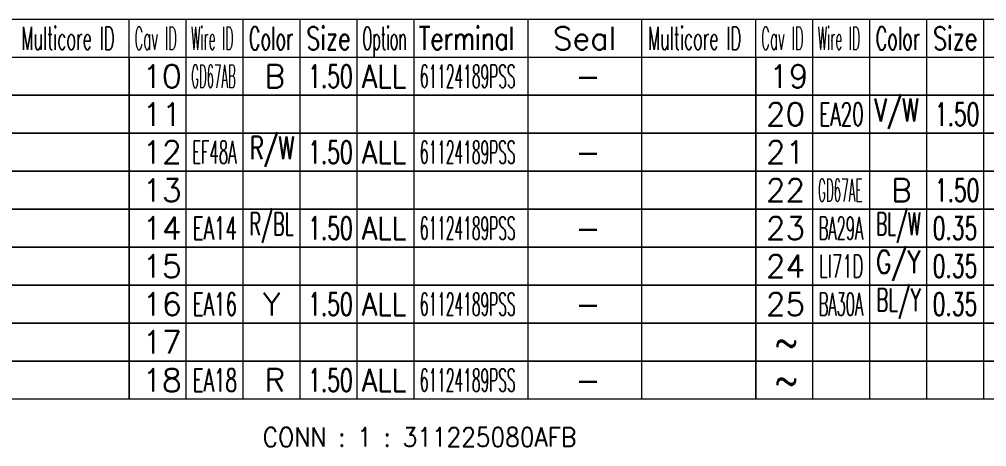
# Model space of a CAD drawing. Header units: inches. Extents: x 47316 to 59086, y 3141 to 11743.
# Drawn here: x 51866.2 to 51993.5, y 5858.8 to 5915.1 of the extents above; entities that cross this region are included whole.
import ezdxf

# ---------------------------------------------------------------- set-up
doc = ezdxf.new("R2010")
doc.units = ezdxf.units.IN
doc.header["$MEASUREMENT"] = 0
doc.styles.get("Standard").update_dxf_attribs({"font": ''})
doc.styles.get('Standard').set_extended_font_data('SimSun')

msp = doc.modelspace()

# ---------------------------------------------------------------- linework, layer by layer
at = {"color": 0, "linetype": 'Continuous', "lineweight": 15}
for p, q in [((51798.12, 5915.07), (52045.62, 5915.07)), ((51798.12, 5910.07), (52045.62, 5910.07))]:
    msp.add_line(p, q, dxfattribs=at)
at = {"color": 7, "linetype": 'Continuous', "lineweight": 15}
for p, q in [((51880.62, 5910.07), (51880.62, 5915.07)), ((51888.12, 5910.07), (51888.12, 5915.07)), ((51895.62, 5910.07), (51895.62, 5915.07)), ((51903.12, 5910.07), (51903.12, 5915.07)), ((51910.62, 5910.07), (51910.62, 5915.07)), ((51918.12, 5910.07), (51918.12, 5915.07)), ((51933.12, 5910.07), (51933.12, 5915.07)), ((51948.12, 5910.07), (51948.12, 5915.07)), ((51963.12, 5910.07), (51963.12, 5915.07)), ((51970.62, 5910.07), (51970.62, 5915.07)), ((51978.12, 5910.07), (51978.12, 5915.07)), ((51985.62, 5910.07), (51985.62, 5915.07)), ((51993.12, 5910.07), (51993.12, 5915.07))]:
    msp.add_line(p, q, dxfattribs=at)
at = {"color": 102, "linetype": 'Continuous', "lineweight": 15}
for p, q in [((51888.12, 5905.07), (51888.12, 5910.07)), ((51895.62, 5905.07), (51895.62, 5910.07)), ((51903.12, 5905.07), (51903.12, 5910.07)), ((51910.62, 5905.07), (51910.62, 5910.07)), ((51918.12, 5905.07), (51918.12, 5910.07)), ((51933.12, 5905.07), (51933.12, 5910.07)), ((51948.12, 5905.07), (51948.12, 5910.07)), ((51970.62, 5905.07), (51970.62, 5910.07)), ((51978.12, 5905.07), (51978.12, 5910.07)), ((51985.62, 5905.07), (51985.62, 5910.07)), ((51993.12, 5905.07), (51993.12, 5910.07)), ((51888.12, 5900.07), (51888.12, 5905.07)), ((51895.62, 5900.07), (51895.62, 5905.07)), ((51903.12, 5900.07), (51903.12, 5905.07)), ((51910.62, 5900.07), (51910.62, 5905.07)), ((51918.12, 5900.07), (51918.12, 5905.07)), ((51933.12, 5900.07), (51933.12, 5905.07)), ((51948.12, 5900.07), (51948.12, 5905.07)), ((51970.62, 5900.07), (51970.62, 5905.07)), ((51978.12, 5900.07), (51978.12, 5905.07)), ((51985.62, 5900.07), (51985.62, 5905.07)), ((51993.12, 5900.07), (51993.12, 5905.07)), ((51888.12, 5895.07), (51888.12, 5900.07)), ((51895.62, 5895.07), (51895.62, 5900.07)), ((51903.12, 5895.07), (51903.12, 5900.07)), ((51910.62, 5895.07), (51910.62, 5900.07)), ((51918.12, 5895.07), (51918.12, 5900.07)), ((51933.12, 5895.07), (51933.12, 5900.07)), ((51948.12, 5895.07), (51948.12, 5900.07)), ((51970.62, 5895.07), (51970.62, 5900.07)), ((51978.12, 5895.07), (51978.12, 5900.07)), ((51985.62, 5895.07), (51985.62, 5900.07)), ((51993.12, 5895.07), (51993.12, 5900.07)), ((51888.12, 5890.07), (51888.12, 5895.07)), ((51895.62, 5890.07), (51895.62, 5895.07)), ((51903.12, 5890.07), (51903.12, 5895.07)), ((51910.62, 5890.07), (51910.62, 5895.07)), ((51918.12, 5890.07), (51918.12, 5895.07)), ((51933.12, 5890.07), (51933.12, 5895.07)), ((51948.12, 5890.07), (51948.12, 5895.07)), ((51970.62, 5890.07), (51970.62, 5895.07)), ((51978.12, 5890.07), (51978.12, 5895.07)), ((51985.62, 5890.07), (51985.62, 5895.07)), ((51993.12, 5890.07), (51993.12, 5895.07)), ((51888.12, 5885.07), (51888.12, 5890.07)), ((51895.62, 5885.07), (51895.62, 5890.07)), ((51903.12, 5885.07), (51903.12, 5890.07)), ((51910.62, 5885.07), (51910.62, 5890.07)), ((51918.12, 5885.07), (51918.12, 5890.07)), ((51933.12, 5885.07), (51933.12, 5890.07)), ((51948.12, 5885.07), (51948.12, 5890.07)), ((51970.62, 5885.07), (51970.62, 5890.07)), ((51978.12, 5885.07), (51978.12, 5890.07)), ((51985.62, 5885.07), (51985.62, 5890.07)), ((51993.12, 5885.07), (51993.12, 5890.07)), ((51888.12, 5880.07), (51888.12, 5885.07)), ((51895.62, 5880.07), (51895.62, 5885.07)), ((51903.12, 5880.07), (51903.12, 5885.07)), ((51910.62, 5880.07), (51910.62, 5885.07)), ((51918.12, 5880.07), (51918.12, 5885.07)), ((51933.12, 5880.07), (51933.12, 5885.07)), ((51948.12, 5880.07), (51948.12, 5885.07)), ((51970.62, 5880.07), (51970.62, 5885.07)), ((51978.12, 5880.07), (51978.12, 5885.07)), ((51985.62, 5880.07), (51985.62, 5885.07)), ((51993.12, 5880.07), (51993.12, 5885.07)), ((51888.12, 5875.07), (51888.12, 5880.07)), ((51895.62, 5875.07), (51895.62, 5880.07)), ((51903.12, 5875.07), (51903.12, 5880.07)), ((51910.62, 5875.07), (51910.62, 5880.07)), ((51918.12, 5875.07), (51918.12, 5880.07)), ((51933.12, 5875.07), (51933.12, 5880.07)), ((51948.12, 5875.07), (51948.12, 5880.07)), ((51970.62, 5875.07), (51970.62, 5880.07)), ((51978.12, 5875.07), (51978.12, 5880.07)), ((51985.62, 5875.07), (51985.62, 5880.07)), ((51993.12, 5875.07), (51993.12, 5880.07)), ((51888.12, 5870.07), (51888.12, 5875.07)), ((51895.62, 5870.07), (51895.62, 5875.07)), ((51903.12, 5870.07), (51903.12, 5875.07)), ((51910.62, 5870.07), (51910.62, 5875.07)), ((51918.12, 5870.07), (51918.12, 5875.07)), ((51933.12, 5870.07), (51933.12, 5875.07)), ((51948.12, 5870.07), (51948.12, 5875.07)), ((51970.62, 5870.07), (51970.62, 5875.07)), ((51978.12, 5870.07), (51978.12, 5875.07)), ((51985.62, 5870.07), (51985.62, 5875.07)), ((51993.12, 5870.07), (51993.12, 5875.07)), ((51888.12, 5865.07), (51888.12, 5870.07)), ((51895.62, 5865.07), (51895.62, 5870.07)), ((51903.12, 5865.07), (51903.12, 5870.07)), ((51910.62, 5865.07), (51910.62, 5870.07)), ((51918.12, 5865.07), (51918.12, 5870.07)), ((51933.12, 5865.07), (51933.12, 5870.07)), ((51948.12, 5865.07), (51948.12, 5870.07)), ((51970.62, 5865.07), (51970.62, 5870.07)), ((51978.12, 5865.07), (51978.12, 5870.07)), ((51985.62, 5865.07), (51985.62, 5870.07)), ((51993.12, 5865.07), (51993.12, 5870.07))]:
    msp.add_line(p, q, dxfattribs=at)
at = {"color": 0, "linetype": 'Continuous', "lineweight": 15}
for points in [[(51798.12, 5905.07), (51798.12, 5910.07), (51880.62, 5910.07), (51880.62, 5905.07)], [(51880.62, 5905.07), (51880.62, 5910.07), (51963.12, 5910.07), (51963.12, 5905.07)], [(51963.12, 5905.07), (51963.12, 5910.07), (52045.62, 5910.07), (52045.62, 5905.07)], [(51798.12, 5900.07), (51798.12, 5905.07), (51880.62, 5905.07), (51880.62, 5900.07)], [(51880.62, 5900.07), (51880.62, 5905.07), (51963.12, 5905.07), (51963.12, 5900.07)], [(51963.12, 5900.07), (51963.12, 5905.07), (52045.62, 5905.07), (52045.62, 5900.07)], [(51798.12, 5895.07), (51798.12, 5900.07), (51880.62, 5900.07), (51880.62, 5895.07)], [(51880.62, 5895.07), (51880.62, 5900.07), (51963.12, 5900.07), (51963.12, 5895.07)], [(51963.12, 5895.07), (51963.12, 5900.07), (52045.62, 5900.07), (52045.62, 5895.07)], [(51798.12, 5890.07), (51798.12, 5895.07), (51880.62, 5895.07), (51880.62, 5890.07)], [(51880.62, 5890.07), (51880.62, 5895.07), (51963.12, 5895.07), (51963.12, 5890.07)], [(51963.12, 5890.07), (51963.12, 5895.07), (52045.62, 5895.07), (52045.62, 5890.07)], [(51798.12, 5885.07), (51798.12, 5890.07), (51880.62, 5890.07), (51880.62, 5885.07)], [(51880.62, 5885.07), (51880.62, 5890.07), (51963.12, 5890.07), (51963.12, 5885.07)], [(51963.12, 5885.07), (51963.12, 5890.07), (52045.62, 5890.07), (52045.62, 5885.07)], [(51798.12, 5880.07), (51798.12, 5885.07), (51880.62, 5885.07), (51880.62, 5880.07)], [(51880.62, 5880.07), (51880.62, 5885.07), (51963.12, 5885.07), (51963.12, 5880.07)], [(51963.12, 5880.07), (51963.12, 5885.07), (52045.62, 5885.07), (52045.62, 5880.07)], [(51798.12, 5875.07), (51798.12, 5880.07), (51880.62, 5880.07), (51880.62, 5875.07)], [(51880.62, 5875.07), (51880.62, 5880.07), (51963.12, 5880.07), (51963.12, 5875.07)], [(51963.12, 5875.07), (51963.12, 5880.07), (52045.62, 5880.07), (52045.62, 5875.07)], [(51798.12, 5870.07), (51798.12, 5875.07), (51880.62, 5875.07), (51880.62, 5870.07)], [(51880.62, 5870.07), (51880.62, 5875.07), (51963.12, 5875.07), (51963.12, 5870.07)], [(51963.12, 5870.07), (51963.12, 5875.07), (52045.62, 5875.07), (52045.62, 5870.07)], [(51798.12, 5865.07), (51798.12, 5870.07), (51880.62, 5870.07), (51880.62, 5865.07)], [(51880.62, 5865.07), (51880.62, 5870.07), (51963.12, 5870.07), (51963.12, 5865.07)], [(51963.12, 5865.07), (51963.12, 5870.07), (52045.62, 5870.07), (52045.62, 5865.07)]]:
    msp.add_lwpolyline(points, close=True, dxfattribs=at)

# ---------------------------------------------------------------- texts
at = {"color": 7, "linetype": 'Continuous', "lineweight": 15, "char_height": 3, "attachment_point": 1}
for s, insert, width in [('\\Fromans.shx;\\W0.5185185185;\\T1.0000000000;\\o\\lMulticore ID', (51866.42, 5914.07), 14), ('\\Fromans.shx;\\W0.4292452830;\\T1.0000000000;\\o\\lCav ID', (51881.31, 5914.07), 6.5), ('\\Fromans.shx;\\W0.4026548673;\\T1.0000000000;\\o\\lWire ID', (51888.74, 5914.07), 6.5), ('\\Fromans.shx;\\W0.5687500000;\\T1.0000000000;\\o\\lColor', (51896.37, 5914.07), 6.5), ('\\Fromans.shx;\\W0.7222222222;\\T1.0000000000;\\o\\lSize', (51903.93, 5914.07), 6.5), ('\\Fromans.shx;\\W0.4595959596;\\T1.0000000000;\\o\\lOption', (51911.32, 5914.07), 6.5), ('\\Fromans.shx;\\W0.7480916031;\\T1.0000000000;\\o\\lTerminal', (51918.73, 5914.07), 14), ('\\Fromans.shx;\\W1.0000000000;\\T1.0000000000;\\o\\lSeal', (51936.41, 5914.07), 9.2857), ('\\Fromans.shx;\\W0.5185185185;\\T1.0000000000;\\o\\lMulticore ID', (51948.92, 5914.07), 14), ('\\Fromans.shx;\\W0.4292452830;\\T1.0000000000;\\o\\lCav ID', (51963.81, 5914.07), 6.5), ('\\Fromans.shx;\\W0.4026548673;\\T1.0000000000;\\o\\lWire ID', (51971.24, 5914.07), 6.5), ('\\Fromans.shx;\\W0.5687500000;\\T1.0000000000;\\o\\lColor', (51978.87, 5914.07), 6.5), ('\\Fromans.shx;\\W0.7222222222;\\T1.0000000000;\\o\\lSize', (51986.43, 5914.07), 6.5), ('\\Fromans.shx;\\W1.0000000000;\\T1.0000000000;\\o\\l10', (51882.37, 5909.07), 5.7143), ('\\Fromans.shx;\\W1.0000000000;\\T1.0000000000;\\o\\l19', (51964.87, 5909.07), 5.7143), ('\\Fromans.shx;\\W1.0000000000;\\T1.0000000000;\\o\\l11', (51882.37, 5904.07), 5.7143), ('\\Fromans.shx;\\W1.0000000000;\\T1.0000000000;\\o\\l20', (51964.44, 5904.07), 5.7143), ('\\Fromans.shx;\\W1.0000000000;\\T1.0000000000;\\o\\l12', (51882.37, 5899.07), 5.7143), ('\\Fromans.shx;\\W1.0000000000;\\T1.0000000000;\\o\\l21', (51964.44, 5899.07), 5.7143), ('\\Fromans.shx;\\W1.0000000000;\\T1.0000000000;\\o\\l13', (51882.37, 5894.07), 5.7143), ('\\Fromans.shx;\\W1.0000000000;\\T1.0000000000;\\o\\l22', (51964.44, 5894.07), 5.7143), ('\\Fromans.shx;\\W1.0000000000;\\T1.0000000000;\\o\\l14', (51882.37, 5889.07), 5.7143), ('\\Fromans.shx;\\W1.0000000000;\\T1.0000000000;\\o\\l23', (51964.44, 5889.07), 5.7143), ('\\Fromans.shx;\\W1.0000000000;\\T1.0000000000;\\o\\l15', (51882.37, 5884.07), 5.7143), ('\\Fromans.shx;\\W1.0000000000;\\T1.0000000000;\\o\\l24', (51964.44, 5884.07), 5.7143), ('\\Fromans.shx;\\W1.0000000000;\\T1.0000000000;\\o\\l16', (51882.37, 5879.07), 5.7143), ('\\Fromans.shx;\\W1.0000000000;\\T1.0000000000;\\o\\l25', (51964.44, 5879.07), 5.7143), ('\\Fromans.shx;\\W1.0000000000;\\T1.0000000000;\\o\\l17', (51882.37, 5874.07), 5.7143), ('\\Fromans.shx;\\W1.0000000000;\\T1.0000000000;\\o\\l~', (51965.59, 5874.07), 3.7143), ('\\Fromans.shx;\\W1.0000000000;\\T1.0000000000;\\o\\l18', (51882.37, 5869.07), 5.7143), ('\\Fromans.shx;\\W1.0000000000;\\T1.0000000000;\\o\\l~', (51965.59, 5869.07), 3.7143)]:
    msp.add_mtext(s, dxfattribs=dict(at, insert=insert, width=width))
at = {"color": 21, "linetype": 'Continuous', "lineweight": 15, "char_height": 3, "attachment_point": 1}
for s, insert, width in [('\\Fromans.shx;\\W0.3760330579;\\T1.0000000000;\\o\\lGD67AB', (51888.78, 5909.07), 6.5), ('\\Fromans.shx;\\W0.6500000000;\\T1.0000000000;\\o\\l1.50', (51904.18, 5909.07), 6.5), ('\\Fromans.shx;\\W0.4434389140;\\T1.0000000000;\\o\\l61124189PSS', (51918.88, 5909.07), 14), ('\\Fromans.shx;\\W0.5909090909;\\T1.0000000000;\\o\\lEA20', (51971.46, 5904.07), 6.5), ('\\Fromans.shx;\\W0.6500000000;\\T1.0000000000;\\o\\l1.50', (51986.68, 5904.07), 6.5), ('\\Fromans.shx;\\W0.4789473684;\\T1.0000000000;\\o\\lEF48A', (51888.9, 5899.07), 6.5), ('\\Fromans.shx;\\W0.6500000000;\\T1.0000000000;\\o\\l1.50', (51904.18, 5899.07), 6.5), ('\\Fromans.shx;\\W0.4434389140;\\T1.0000000000;\\o\\l61124189PSS', (51918.88, 5899.07), 14), ('\\Fromans.shx;\\W0.3823529412;\\T1.0000000000;\\o\\lGD67AE', (51971.29, 5894.07), 6.5), ('\\Fromans.shx;\\W0.6500000000;\\T1.0000000000;\\o\\l1.50', (51986.68, 5894.07), 6.5), ('\\Fromans.shx;\\W0.5909090909;\\T1.0000000000;\\o\\lEA14', (51888.96, 5889.07), 6.5), ('\\Fromans.shx;\\W0.6500000000;\\T1.0000000000;\\o\\l1.50', (51904.18, 5889.07), 6.5), ('\\Fromans.shx;\\W0.4434389140;\\T1.0000000000;\\o\\l61124189PSS', (51918.88, 5889.07), 14), ('\\Fromans.shx;\\W0.4690721649;\\T1.0000000000;\\o\\lBA29A', (51971.39, 5889.07), 6.5), ('\\Fromans.shx;\\W0.6500000000;\\T1.0000000000;\\o\\l0.35', (51986.4, 5889.07), 6.5), ('\\Fromans.shx;\\W0.5290697674;\\T1.0000000000;\\o\\lLI71D', (51971.42, 5884.07), 6.5), ('\\Fromans.shx;\\W0.6500000000;\\T1.0000000000;\\o\\l0.35', (51986.4, 5884.07), 6.5), ('\\Fromans.shx;\\W0.5909090909;\\T1.0000000000;\\o\\lEA16', (51888.96, 5879.07), 6.5), ('\\Fromans.shx;\\W0.6500000000;\\T1.0000000000;\\o\\l1.50', (51904.18, 5879.07), 6.5), ('\\Fromans.shx;\\W0.4434389140;\\T1.0000000000;\\o\\l61124189PSS', (51918.88, 5879.07), 14), ('\\Fromans.shx;\\W0.4690721649;\\T1.0000000000;\\o\\lBA30A', (51971.39, 5879.07), 6.5), ('\\Fromans.shx;\\W0.6500000000;\\T1.0000000000;\\o\\l0.35', (51986.4, 5879.07), 6.5), ('\\Fromans.shx;\\W0.5909090909;\\T1.0000000000;\\o\\lEA18', (51888.96, 5869.07), 6.5), ('\\Fromans.shx;\\W0.6500000000;\\T1.0000000000;\\o\\l1.50', (51904.18, 5869.07), 6.5), ('\\Fromans.shx;\\W0.4434389140;\\T1.0000000000;\\o\\l61124189PSS', (51918.88, 5869.07), 14)]:
    msp.add_mtext(s, dxfattribs=dict(at, insert=insert, width=width))
at = {"color": 140, "linetype": 'Continuous', "lineweight": 15, "char_height": 3, "attachment_point": 1}
for s, insert, width in [('\\Fromans.shx;\\W1.0000000000;\\T1.0000000000;\\o\\lB', (51898.44, 5909.07), 3), ('\\Fromans.shx;\\W0.8750000000;\\T1.0000000000;\\o\\lALL', (51911.25, 5909.07), 6.5), ('\\Fromans.shx;\\W1.0000000000;\\T1.0000000000;\\o\\l-', (51939.34, 5909.07), 3.7143), ('\\Fromans.shx;\\W0.7109375000;\\T1.0000000000;\\o\\lV/W', (51978.72, 5904.64), 6.5), ('\\Fromans.shx;\\W0.6791044776;\\T1.0000000000;\\o\\lR/W', (51896.51, 5899.64), 6.5), ('\\Fromans.shx;\\W0.8750000000;\\T1.0000000000;\\o\\lALL', (51911.25, 5899.07), 6.5), ('\\Fromans.shx;\\W1.0000000000;\\T1.0000000000;\\o\\l-', (51939.34, 5899.07), 3.7143), ('\\Fromans.shx;\\W1.0000000000;\\T1.0000000000;\\o\\lB', (51980.94, 5894.07), 3), ('\\Fromans.shx;\\W0.5617283951;\\T1.0000000000;\\o\\lR/BL', (51896.44, 5889.64), 6.5), ('\\Fromans.shx;\\W0.5416666667;\\T1.0000000000;\\o\\lBL/W', (51978.93, 5889.64), 6.5), ('\\Fromans.shx;\\W0.8750000000;\\T1.0000000000;\\o\\lALL', (51911.25, 5889.07), 6.5), ('\\Fromans.shx;\\W1.0000000000;\\T1.0000000000;\\o\\l-', (51939.34, 5889.07), 3.7143), ('\\Fromans.shx;\\W0.7459016393;\\T1.0000000000;\\o\\lG/Y', (51978.94, 5884.64), 6.5), ('\\Fromans.shx;\\W0.5833333333;\\T1.0000000000;\\o\\lBL/Y', (51978.96, 5879.64), 6.5), ('\\Fromans.shx;\\W1.0000000000;\\T1.0000000000;\\o\\lY', (51898.23, 5879.07), 2.5714), ('\\Fromans.shx;\\W0.8750000000;\\T1.0000000000;\\o\\lALL', (51911.25, 5879.07), 6.5), ('\\Fromans.shx;\\W1.0000000000;\\T1.0000000000;\\o\\l-', (51939.34, 5879.07), 3.7143), ('\\Fromans.shx;\\W1.0000000000;\\T1.0000000000;\\o\\lR', (51898.44, 5869.07), 3), ('\\Fromans.shx;\\W0.8750000000;\\T1.0000000000;\\o\\lALL', (51911.25, 5869.07), 6.5), ('\\Fromans.shx;\\W1.0000000000;\\T1.0000000000;\\o\\l-', (51939.34, 5869.07), 3.7143)]:
    msp.add_mtext(s, dxfattribs=dict(at, insert=insert, width=width))
at = {"color": 42, "linetype": 'Continuous', "lineweight": 15, "insert": (51898.19, 5861.32), "char_height": 2.5, "width": 48, "attachment_point": 1}
msp.add_mtext('\\Fromans.shx;\\W0.9000000000;\\T1.0000000000;\\o\\lCONN : 1 : 311225080AFB', dxfattribs=at)

doc.saveas('drawing.dxf')
